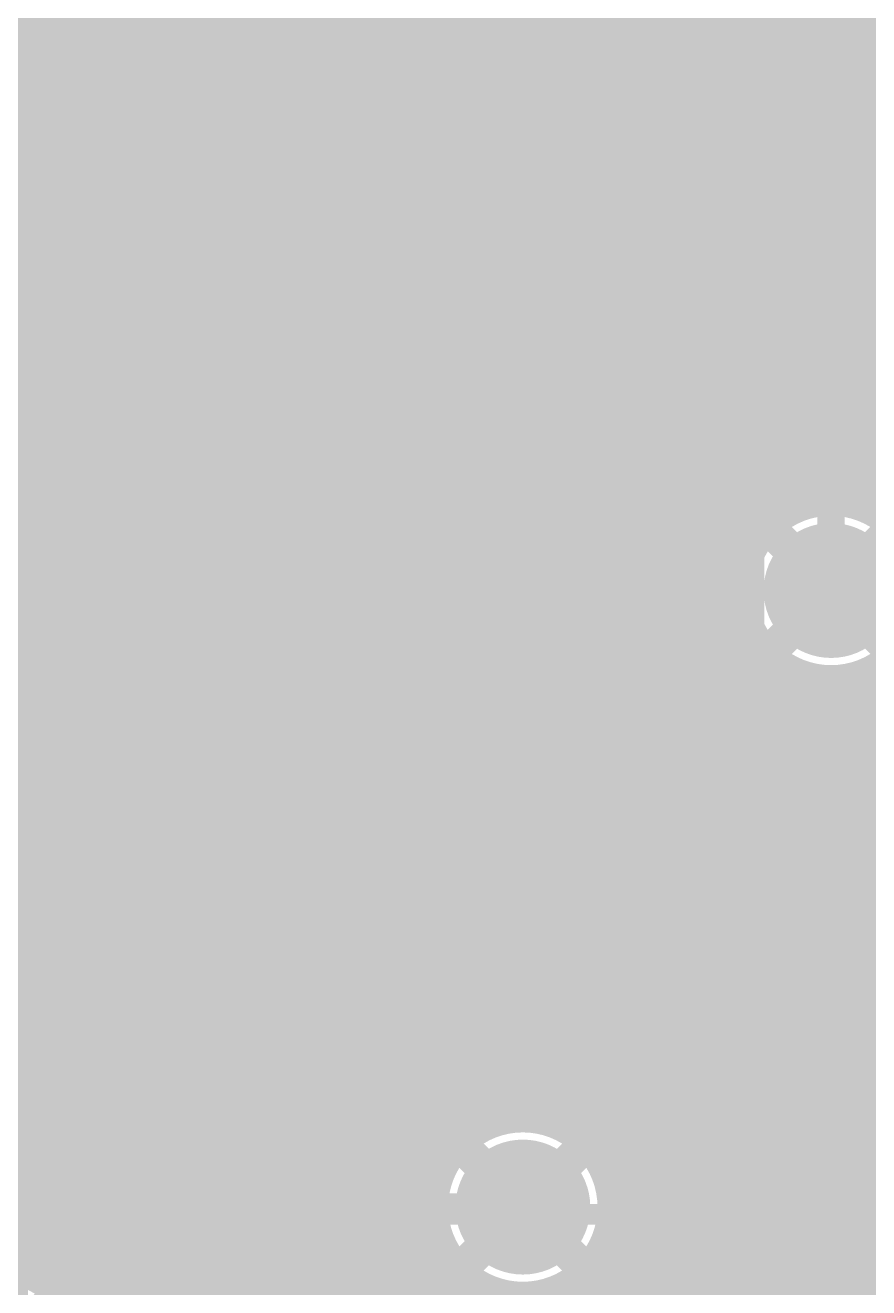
# Model space of a CAD drawing. Extents: x -118 to 4, y -52 to 56.
# Drawn here: x -38.23 to -31.98, y 4.35 to 13.72 of the extents above; entities that cross this region are included whole.
import ezdxf

# ---------------------------------------------------------------- set-up
doc = ezdxf.new("R2010")
doc.units = 0
doc.header["$MEASUREMENT"] = 0
doc.layers.get('0').update_dxf_attribs({"linetype": 'CONTINUOUS'})
for name, color, linetype in [('22-302-0_BOT', 7, 'CONTINUOUS'), ('22-302-0_DRD', 7, 'CONTINUOUS'), ('22-302-0_DRL', 2, 'CONTINUOUS'), ('22-302-0_GND', 1, 'CONTINUOUS'), ('22-302-0_IN1', 3, 'CONTINUOUS'), ('22-302-0_SMT', 10, 'CONTINUOUS'), ('22-302-0_SPT', 9, 'CONTINUOUS'), ('22-302-0_SST', 11, 'CONTINUOUS'), ('22-302-0_TOP', 13, 'CONTINUOUS'), ('THRUHOLE_TAP', 7, 'CONTINUOUS')]:
    doc.layers.add(name, color=color, linetype=linetype)

# ---------------------------------------------------------------- blocks, each defined once
blk = doc.blocks.new('ROUND_50')
at = {"const_width": 0.35052}
blk.add_lwpolyline([(-0.17526, 0, 1), (0.17526, 0, 1)], format="xyb", close=True, dxfattribs=at)
blk = doc.blocks.new('ROUND_106')
at = {"const_width": 0.10033}
blk.add_lwpolyline([(-0.050164, 0, 1), (0.050164, 0, 1)], format="xyb", close=True, dxfattribs=at)
blk = doc.blocks.new('ROUND_107')
at = {"const_width": 0.10033}
blk.add_lwpolyline([(-0.050164, 0, 1), (0.050164, 0, 1)], format="xyb", close=True, dxfattribs=at)
blk = doc.blocks.new('ROUND_92')
at = {"const_width": 0.0635}
blk.add_lwpolyline([(-0.03175, 0, 1), (0.03175, 0, 1)], format="xyb", close=True, dxfattribs=at)
blk = doc.blocks.new('ROUND_93')
at = {"const_width": 0.50038}
blk.add_lwpolyline([(-0.25019, 0, 1), (0.25019, 0, 1)], format="xyb", close=True, dxfattribs=at)
blk = doc.blocks.new('ROUND_95')
at = {"const_width": 0.50038}
blk.add_lwpolyline([(-0.25019, 0, 1), (0.25019, 0, 1)], format="xyb", close=True, dxfattribs=at)
blk = doc.blocks.new('ROUND_58')
at = {"const_width": 0.35052}
blk.add_lwpolyline([(-0.17526, 0, 1), (0.17526, 0, 1)], format="xyb", close=True, dxfattribs=at)
blk = doc.blocks.new('RECTANGLE_2')
blk.add_solid([(0.4826, 0.4064), (0.4826, -0.4064), (-0.4826, 0.4064), (-0.4826, -0.4064)])
blk = doc.blocks.new('RECTANGLE_44')
blk.add_solid([(0.22479, 0.7493), (0.22479, -0.7493), (-0.22479, 0.7493), (-0.22479, -0.7493)])
blk = doc.blocks.new('ROUND_98')
at = {"const_width": 0.10033}
blk.add_lwpolyline([(-0.050164, 0, 1), (0.050164, 0, 1)], format="xyb", close=True, dxfattribs=at)

msp = doc.modelspace()

# ---------------------------------------------------------------- linework, layer by layer
at = {"layer": '22-302-0_BOT'}
for points, const_width in [([(-38.1762, 16.2306), (-38.1762, 7.38124)], 0.254), ([(-37.9476, 16.2306), (-37.9476, 7.15264)], 0.254), ([(-37.719, 16.2306), (-37.719, 6.92404)], 0.254), ([(-37.4904, 16.2306), (-37.4904, 6.69544)], 0.254), ([(-37.2618, 16.2306), (-37.2618, 6.46684)], 0.254), ([(-37.0332, 16.2306), (-37.0332, 6.23824)], 0.254), ([(-36.8046, 16.2306), (-36.8046, 6.1214)], 0.254), ([(-36.576, 16.2306), (-36.576, 6.1214)], 0.254), ([(-36.3474, 16.2306), (-36.3474, 6.1214)], 0.254), ([(-36.1188, 16.2306), (-36.1188, 6.1214)], 0.254), ([(-35.8902, 16.2306), (-35.8902, 6.1214)], 0.254), ([(-35.6616, 16.2306), (-35.6616, 6.1214)], 0.254), ([(-35.433, 16.2306), (-35.433, 6.1214)], 0.254), ([(-35.2044, 16.2306), (-35.2044, 6.1214)], 0.254), ([(-34.9758, 16.2306), (-34.9758, 6.1214)], 0.254), ([(-34.7472, 16.2306), (-34.7472, 6.1214)], 0.254), ([(-33.909, 15.875), (-33.909, 15.748), (-32.258, 14.097), (-32.258, 9.525)], 0.2032), ([(-34.5186, 15.57274), (-34.5186, 6.1214)], 0.254), ([(-34.29, 15.31112), (-34.29, 6.1214)], 0.254), ([(-34.0614, 15.21206), (-34.0614, 6.1214)], 0.254), ([(-33.8328, 15.09776), (-33.8328, 6.1214)], 0.254), ([(-33.6042, 14.86916), (-33.6042, 6.1214)], 0.254), ([(-33.3756, 14.64056), (-33.3756, 6.1214)], 0.254), ([(-33.147, 14.41196), (-33.147, 6.1214)], 0.254), ([(-32.9184, 14.18336), (-32.9184, 9.68502)], 0.254), ([(-31.8516, 14.097), (-31.8516, 10.06856)], 0.254), ([(-32.6898, 13.95476), (-32.6898, 10.05078)], 0.254), ([(-32.6644, 13.92936), (-32.6644, 10.06856)], 0.254), ([(-32.6644, 13.6652), (-57.7596, 13.6652)], 0.254), ([(-17.907, 13.6652), (-31.8516, 13.6652)], 0.254), ([(-32.6644, 13.4366), (-54.94274, 13.4366)], 0.254), ([(-17.907, 13.4366), (-31.8516, 13.4366)], 0.254), ([(-32.6644, 13.208), (-54.68112, 13.208)], 0.254), ([(-17.8943, 13.208), (-31.8516, 13.208)], 0.254), ([(-32.6644, 12.9794), (-54.58206, 12.9794)], 0.254), ([(-17.79778, 12.9794), (-31.8516, 12.9794)], 0.254), ([(-32.6644, 12.7508), (-54.56936, 12.7508)], 0.254), ([(-17.52092, 12.7508), (-31.8516, 12.7508)], 0.254), ([(-32.6644, 12.5222), (-54.6227, 12.5222)], 0.254), ([(-8.255, 12.5222), (-31.8516, 12.5222)], 0.254), ([(-32.6644, 12.2936), (-42.69994, 12.2936)], 0.254), ([(-8.255, 12.2936), (-31.8516, 12.2936)], 0.254), ([(-32.6644, 12.065), (-42.55008, 12.065)], 0.254), ([(-8.255, 12.065), (-31.8516, 12.065)], 0.254), ([(-26.67, 5.715), (-37.084, 5.715), (-43.18, 11.811)], 0.2032), ([(-32.6644, 11.8364), (-42.49928, 11.8364)], 0.254), ([(-8.255, 11.8364), (-31.8516, 11.8364)], 0.254), ([(-42.5069, 11.71194), (-36.91636, 6.1214)], 0.254), ([(-32.6644, 11.6078), (-42.40276, 11.6078)], 0.254), ([(-8.255, 11.6078), (-31.8516, 11.6078)], 0.254), ([(-32.6644, 11.3792), (-42.17416, 11.3792)], 0.254), ([(-8.255, 11.3792), (-31.8516, 11.3792)], 0.254), ([(-43.08094, 11.1379), (-37.37102, 5.42798)], 0.254), ([(-32.6644, 11.1506), (-41.94556, 11.1506)], 0.254), ([(-8.255, 11.1506), (-31.8516, 11.1506)], 0.254), ([(-32.6644, 10.922), (-41.71696, 10.922)], 0.254), ([(-8.255, 10.922), (-31.8516, 10.922)], 0.254), ([(-32.6644, 10.6934), (-41.48836, 10.6934)], 0.254), ([(-28.3083, 10.6934), (-31.8516, 10.6934)], 0.254), ([(-32.6644, 10.4648), (-41.25976, 10.4648)], 0.254), ([(-28.3083, 10.4648), (-31.8516, 10.4648)], 0.254), ([(-32.6644, 10.2362), (-41.03116, 10.2362)], 0.254), ([(-28.3083, 10.2362), (-31.8516, 10.2362)], 0.254), ([(-32.73552, 10.0076), (-40.80256, 10.0076)], 0.254), ([(-32.88792, 9.779), (-40.57396, 9.779)], 0.254), ([(-32.93618, 9.5504), (-40.34536, 9.5504)], 0.254), ([(-32.9184, 9.36244), (-32.9184, 6.1214)], 0.254), ([(-32.9057, 9.3218), (-40.11676, 9.3218)], 0.254), ([(-32.78378, 9.0932), (-39.88816, 9.0932)], 0.254), ([(-32.6898, 8.99922), (-32.6898, 6.1214)], 0.254), ([(-32.41802, 8.8646), (-39.65956, 8.8646)], 0.254), ([(-32.4612, 8.87476), (-32.4612, 6.1214)], 0.254), ([(-28.3083, 8.8646), (-32.09544, 8.8646)], 0.254), ([(-32.004, 8.89508), (-32.004, 6.1214)], 0.254), ([(-32.2326, 8.84428), (-32.2326, 6.1214)], 0.254), ([(-28.3083, 8.636), (-39.43096, 8.636)], 0.254), ([(-28.3083, 8.4074), (-39.20236, 8.4074)], 0.254), ([(-28.3083, 8.1788), (-38.97376, 8.1788)], 0.254), ([(-26.09596, 7.9502), (-38.74516, 7.9502)], 0.254), ([(-26.32456, 7.7216), (-38.51656, 7.7216)], 0.254), ([(-26.55316, 7.493), (-38.28796, 7.493)], 0.254), ([(-26.78176, 7.2644), (-38.05936, 7.2644)], 0.254), ([(-27.01036, 7.0358), (-37.83076, 7.0358)], 0.254), ([(-27.11958, 6.8072), (-37.60216, 6.8072)], 0.254), ([(-27.1272, 6.5786), (-37.37356, 6.5786)], 0.254), ([(-38.29304, 6.35), (-42.3926, 6.35)], 0.254), ([(-27.1272, 6.35), (-37.14496, 6.35)], 0.254), ([(-38.1762, 6.23316), (-38.1762, 5.3594)], 0.254), ([(-38.06444, 6.1214), (-42.3926, 6.1214)], 0.254), ([(-27.1272, 6.1214), (-36.91636, 6.1214)], 0.254), ([(-27.1272, 6.1214), (-36.91636, 6.1214)], 0.254), ([(-37.9476, 6.00456), (-37.9476, 5.3594)], 0.254), ([(-37.83584, 5.8928), (-42.3926, 5.8928)], 0.254), ([(-37.719, 5.77596), (-37.719, 5.3594)], 0.254), ([(-37.60724, 5.6642), (-42.3926, 5.6642)], 0.254), ([(-37.4904, 5.54736), (-37.4904, 5.3594)], 0.254), ([(-37.37864, 5.4356), (-42.3926, 5.4356)], 0.254), ([(-37.27958, 5.3594), (-39.116, 5.3594)], 0.254), ([(-34.544, 4.953), (-39.116, 4.953), (-39.497, 4.572)], 0.2032)]:
    msp.add_lwpolyline(points, dxfattribs=dict(at, const_width=const_width))
at = {"layer": '22-302-0_BOT', "const_width": 0.254}
for points in [[(-32.6644, 10.06856, 0.2364631), (-32.93669, 9.525)], [(-32.93872, 9.525, 0.4142136), (-32.258, 8.84428)], [(-32.258, 8.84428, 0.4142136), (-31.57728, 9.525)], [(-37.37102, 5.42798, 0.0707576), (-37.27961, 5.35934)], [(-37.37102, 5.42798, 0.0707576), (-37.27961, 5.35934)]]:
    msp.add_lwpolyline(points, format="xyb", dxfattribs=at)
at = {"layer": '22-302-0_DRD', "const_width": 0.254}
for points in [[(-38.06952, 13.208), (-39.33952, 11.938)], [(-38.06952, 11.938), (-39.33952, 13.208)], [(-38.06952, 13.208), (-39.33952, 11.938)], [(-38.06952, 11.938), (-39.33952, 13.208)], [(-31.623, 10.16), (-32.893, 8.89)], [(-31.623, 8.89), (-32.893, 10.16)], [(-37.973, 9.9568), (-39.243, 8.6868)], [(-37.973, 8.6868), (-39.243, 9.9568)], [(-34.925, 7.62), (-36.195, 6.35)], [(-34.925, 6.35), (-36.195, 7.62)], [(-34.925, 7.62), (-36.195, 6.35)], [(-34.925, 6.35), (-36.195, 7.62)], [(-34.925, 7.62), (-36.195, 6.35)], [(-34.925, 6.35), (-36.195, 7.62)], [(-33.02, 7.62), (-34.29, 6.35)], [(-33.02, 6.35), (-34.29, 7.62)], [(-33.02, 7.62), (-34.29, 6.35)], [(-33.02, 6.35), (-34.29, 7.62)], [(-33.909, 5.588), (-35.179, 4.318)], [(-33.909, 4.318), (-35.179, 5.588)], [(-37.8206, 4.47548), (-39.0906, 3.20548)]]:
    msp.add_lwpolyline(points, dxfattribs=at)
at = {"layer": '22-302-0_IN1', "const_width": 0.254}
for points in [[(-34.8742, 45.26534), (-34.8742, 5.54736)], [(-35.1028, 39.14902), (-35.1028, 7.48792)], [(-35.3314, 38.91788), (-35.3314, 7.62508)], [(-35.7886, 38.8239), (-35.7886, 7.62508)], [(-35.56, 38.82898), (-35.56, 7.66572)], [(-34.6456, 35.07994), (-34.6456, 5.62356)], [(-32.131, 23.12416), (-32.131, 10.19302)], [(-31.9024, 22.9362), (-31.9024, 10.10412)], [(-32.3596, 22.06244), (-32.3596, 10.19556)], [(-32.5882, 21.69922), (-32.5882, 10.11936)], [(-33.0454, 21.54428), (-33.0454, 7.28472)], [(-32.8168, 21.57476), (-32.8168, 9.91108)], [(-33.274, 15.63116), (-33.274, 7.54888)], [(-36.0172, 15.48638), (-36.0172, 7.48792)], [(-34.417, 15.42288), (-34.417, 5.62102)], [(-33.5026, 15.3289), (-33.5026, 7.64794)], [(-36.9316, 15.29588), (-36.9316, 3.4544)], [(-36.2458, 15.28064), (-36.2458, 4.08432)], [(-34.1884, 15.25524), (-34.1884, 7.40664)], [(-36.703, 15.20698), (-36.703, 3.6703)], [(-36.4744, 15.2019), (-36.4744, 3.97256)], [(-33.9598, 15.19682), (-33.9598, 7.59206)], [(-33.7312, 15.21714), (-33.7312, 7.66064)], [(-38.3032, 14.51102), (-38.3032, 13.12164)], [(-37.1602, 14.47038), (-37.1602, 3.4544)], [(-38.0746, 14.27988), (-38.0746, 12.82954)], [(-37.3888, 14.26464), (-37.3888, 3.4544)], [(-37.846, 14.19098), (-37.846, 4.14274)], [(-37.6174, 14.1859), (-37.6174, 3.4544)], [(-18.19656, 13.6398), (-57.75452, 13.6398)], [(-17.8943, 13.4112), (-51.56708, 13.4112)], [(2.921, 13.1826), (-38.40226, 13.1826)], [(2.921, 12.954), (-38.14064, 12.954)], [(-25.30602, 12.7254), (-38.04158, 12.7254)], [(-25.67178, 12.4968), (-38.02888, 12.4968)], [(-25.7937, 12.2682), (-38.09492, 12.2682)], [(-38.0746, 12.31392), (-38.0746, 9.74344)], [(-38.3032, 12.02436), (-38.3032, 9.92886)], [(-25.82418, 12.0396), (-38.28288, 12.0396)], [(-25.77592, 11.811), (-39.76116, 11.811)], [(-30.90164, 11.5824), (-39.4589, 11.5824)], [(-31.08706, 11.3538), (-39.34714, 11.3538)], [(-31.15564, 11.1252), (-39.32682, 11.1252)], [(-31.14294, 10.8966), (-39.38524, 10.8966)], [(-31.04388, 10.668), (-39.55288, 10.668)], [(-30.77972, 10.4394), (-57.75706, 10.4394)], [(-28.3083, 10.2108), (-57.84088, 10.2108)], [(-32.76092, 9.9822), (-38.44544, 9.9822)], [(-32.89808, 9.7536), (-38.08222, 9.7536)], [(-32.93872, 9.525), (-37.95776, 9.525)], [(-32.89808, 9.2964), (-37.92728, 9.2964)], [(-32.76092, 9.0678), (-37.97808, 9.0678)], [(-32.8168, 9.13638), (-32.8168, 3.64236)], [(-38.0746, 8.90016), (-38.0746, 4.40436)], [(-32.5882, 8.93064), (-32.5882, 3.43408)], [(-31.9024, 8.94588), (-31.9024, 1.88976)], [(-28.3083, 8.8392), (-38.12794, 8.8392)], [(-32.3596, 8.8519), (-32.3596, -3.048)], [(-32.131, 8.85698), (-32.131, 1.72212)], [(-38.3032, 8.71474), (-38.3032, 4.50342)], [(-28.3083, 8.6106), (-42.17924, 8.6106)], [(-28.3083, 8.382), (-42.34688, 8.382)], [(-28.3083, 8.1534), (-46.32706, 8.1534)], [(-19.1897, 7.9248), (-46.31436, 7.9248)], [(-22.44598, 7.6962), (-46.38294, 7.6962)], [(-36.03752, 7.4676), (-46.56836, 7.4676)], [(-34.13252, 7.4676), (-35.07994, 7.4676)], [(-22.67712, 7.4676), (-33.17494, 7.4676)], [(-36.18992, 7.239), (-57.71134, 7.239)], [(-34.28492, 7.239), (-34.93008, 7.239)], [(-22.76602, 7.239), (-33.02508, 7.239)], [(-36.23818, 7.0104), (-57.71134, 7.0104)], [(-34.33318, 7.0104), (-34.87928, 7.0104)], [(-22.76856, 7.0104), (-32.97428, 7.0104)], [(-36.2077, 6.7818), (-67.91706, 6.7818)], [(-34.3027, 6.7818), (-34.90976, 6.7818)], [(-22.69236, 6.7818), (-33.00476, 6.7818)], [(-33.0454, 6.68274), (-33.0454, 3.71856)], [(-36.08578, 6.5532), (-68.0974, 6.5532)], [(-34.18078, 6.5532), (-35.03422, 6.5532)], [(-34.1884, 6.56336), (-34.1884, 5.53212)], [(-22.48408, 6.5532), (-33.12922, 6.5532)], [(-36.0172, 6.48208), (-36.0172, 4.10718)], [(-35.1028, 6.48208), (-35.1028, 5.33908)], [(-35.7886, 6.34492), (-35.7886, 4.04876)], [(-35.3314, 6.34492), (-35.3314, -3.048)], [(-33.9598, 6.37794), (-33.9598, 5.30098)], [(-33.274, 6.42112), (-33.274, 3.71602)], [(-35.72002, 6.3246), (-68.37172, 6.3246)], [(-35.56, 6.30428), (-35.56, 3.88112)], [(-33.81502, 6.3246), (-35.39744, 6.3246)], [(-33.7312, 6.30936), (-33.7312, 3.39598)], [(-33.5026, 6.32206), (-33.5026, 3.62712)], [(-17.57426, 6.3246), (-33.49244, 6.3246)], [(-17.40154, 6.096), (-68.91528, 6.096)], [(-17.1196, 5.8674), (-98.425, 5.8674)], [(-16.15948, 5.6388), (-58.03138, 5.6388)], [(-35.04692, 5.4102), (-57.82564, 5.4102)], [(-16.12646, 5.4102), (-34.04108, 5.4102)], [(-35.18408, 5.1816), (-57.7469, 5.1816)], [(-16.03248, 5.1816), (-33.90392, 5.1816)], [(-35.22472, 4.953), (-39.25316, 4.953)], [(-15.85214, 4.953), (-33.86328, 4.953)], [(-35.18408, 4.7244), (-38.9509, 4.7244)], [(-15.45336, 4.7244), (-33.90392, 4.7244)], [(-35.1028, 4.56438), (-35.1028, -3.048)], [(-33.9598, 4.60502), (-33.9598, -3.048)], [(-35.04692, 4.4958), (-38.27018, 4.4958)], [(2.921, 4.4958), (-34.04108, 4.4958)], [(-34.1884, 4.37388), (-34.1884, -3.048)], [(-34.8742, 4.35864), (-34.8742, -3.048)], [(-34.6456, 4.2799), (-34.6456, -3.048)], [(-34.417, 4.28498), (-34.417, -3.048)], [(2.921, 4.2672), (-37.92474, 4.2672)]]:
    msp.add_lwpolyline(points, dxfattribs=at)
for points in [[(-38.0238, 12.573, 0.4142136), (-38.70452, 13.25372)], [(-38.0238, 12.573, 0.4142136), (-38.70452, 13.25372)], [(-38.70452, 11.89228, 0.4142136), (-38.0238, 12.573)], [(-38.70452, 11.89228, 0.4142136), (-38.0238, 12.573)], [(-32.258, 10.20572, 0.4142136), (-32.93872, 9.525)], [(-31.57728, 9.525, 0.4142136), (-32.258, 10.20572)], [(-37.92728, 9.3218, 0.4142136), (-38.608, 10.00252)], [(-32.93872, 9.525, 0.4142136), (-32.258, 8.84428)], [(-32.258, 8.84428, 0.4142136), (-31.57728, 9.525)], [(-38.608, 8.64108, 0.4142136), (-37.92728, 9.3218)], [(-35.56, 7.66572, 0.4142136), (-36.24072, 6.985)], [(-35.56, 7.66572, 0.4142136), (-36.24072, 6.985)], [(-34.87928, 6.985, 0.4142136), (-35.56, 7.66572)], [(-34.87928, 6.985, 0.4142136), (-35.56, 7.66572)], [(-33.655, 7.66572, 0.4142136), (-34.33572, 6.985)], [(-33.655, 7.66572, 0.4142136), (-34.33572, 6.985)], [(-32.97428, 6.985, 0.4142136), (-33.655, 7.66572)], [(-32.97428, 6.985, 0.4142136), (-33.655, 7.66572)], [(-36.24072, 6.985, 0.4142136), (-35.56, 6.30428)], [(-36.24072, 6.985, 0.4142136), (-35.56, 6.30428)], [(-35.56, 6.30428, 0.4142136), (-34.87928, 6.985)], [(-35.56, 6.30428, 0.4142136), (-34.87928, 6.985)], [(-34.33572, 6.985, 0.4142136), (-33.655, 6.30428)], [(-34.33572, 6.985, 0.4142136), (-33.655, 6.30428)], [(-33.655, 6.30428, 0.4142136), (-32.97428, 6.985)], [(-33.655, 6.30428, 0.4142136), (-32.97428, 6.985)], [(-34.544, 5.63372, 0.4142136), (-35.22472, 4.953)], [(-33.86328, 4.953, 0.4142136), (-34.544, 5.63372)], [(-35.22472, 4.953, 0.4142136), (-34.544, 4.27228)], [(-34.544, 4.27228, 0.4142136), (-33.86328, 4.953)], [(-37.77488, 3.84048, 0.4142136), (-38.4556, 4.5212)]]:
    msp.add_lwpolyline(points, format="xyb", dxfattribs=at)
at = {"layer": '22-302-0_SST', "const_width": 0.1524}
for points in [[(-38.46068, 18.10512), (-38.46068, 11.50366), (-38.4556, 11.049), (-38.4556, 10.8712), (-38.1254, 10.541), (-32.65932, 10.541), (-32.65932, 18.6436), (-38.4556, 18.6436), (-38.46068, 18.10512)], [(-31.30042, 10.9982), (-32.31642, 11.3538), (-32.31642, 10.88136)], [(-36.6395, 7.4295), (-36.6395, 10.3505), (-38.2778, 10.3505), (-38.2778, 7.4295), (-36.6395, 7.4295)], [(-34.7345, 7.4295), (-34.7345, 10.3505), (-36.3728, 10.3505), (-36.3728, 7.4295), (-34.7345, 7.4295)], [(-32.8295, 7.4295), (-32.8295, 10.3505), (-34.4678, 10.3505), (-34.4678, 7.4295), (-32.8295, 7.4295)], [(-31.30042, 10.39876), (-32.31642, 10.39876), (-32.14624, 10.27938)], [(-32.31642, 9.79678), (-31.4706, 9.79678), (-31.30042, 9.73836), (-31.30042, 9.38276), (-31.4706, 9.3218), (-32.31642, 9.3218)], [(-38.5318, 6.53288), (-38.1762, 6.53288), (-38.05936, 6.70306), (-38.05936, 6.8707), (-38.1762, 7.04088), (-38.5318, 7.04088), (-38.5318, 6.02488)], [(-37.57676, 6.02488), (-37.22116, 7.04088), (-37.6936, 7.04088)], [(-36.38296, 6.3627), (-36.8554, 6.3627), (-36.61918, 7.04088), (-36.4998, 7.04088), (-36.4998, 6.02488)], [(-35.12058, 6.57606), (-34.9504, 6.63448), (-34.9504, 6.99008), (-35.12058, 7.0485), (-35.4584, 7.0485), (-35.62858, 6.93166), (-35.62858, 6.57606), (-35.9664, 6.57606), (-35.9664, 7.0485)], [(-33.6804, 6.63448), (-33.6804, 6.99008), (-33.51276, 7.0485), (-33.34258, 7.0485), (-33.1724, 6.99008), (-33.1724, 6.63448), (-33.34258, 6.57606), (-33.51276, 6.57606), (-34.1884, 6.81228)], [(-38.23716, 6.53288), (-38.05936, 6.02488)], [(-34.9504, 5.8547), (-35.9664, 6.2103), (-35.9664, 5.73786)], [(-33.1724, 5.8547), (-34.1884, 6.2103), (-34.1884, 5.73786)], [(-35.4584, 4.89966), (-35.4584, 5.25526), (-35.62858, 5.3721), (-35.79876, 5.3721), (-35.9664, 5.25526), (-35.9664, 4.89966), (-34.9504, 4.89966)], [(-35.4584, 5.1943), (-34.9504, 5.3721)], [(-33.6804, 4.89966), (-33.6804, 5.25526), (-33.85058, 5.3721), (-34.02076, 5.3721), (-34.1884, 5.25526), (-34.1884, 4.89966), (-33.1724, 4.89966)], [(-33.6804, 5.1943), (-33.1724, 5.3721)], [(-38.2905, 5.2705), (-38.2905, 2.3495), (-36.6522, 2.3495), (-36.6522, 5.2705), (-38.2905, 5.2705)]]:
    msp.add_lwpolyline(points, dxfattribs=at)
at = {"layer": '22-302-0_TOP'}
for points, const_width in [([(-36.449, 1.26492), (-33.15208, 1.26492), (-33.147, 1.27), (-33.909, 2.032), (-33.909, 3.302), (-37.719, 7.112), (-38.227, 7.112), (-38.989, 7.874), (-42.799, 7.874), (-43.561, 8.636), (-43.561, 10.16), (-41.529, 12.192), (-41.529, 30.226), (-38.862, 32.893), (-38.1, 32.893), (-37.52342, 32.31642), (-37.52342, 31.52394)], 0.2032), ([(-20.574, 18.796), (-21.844, 20.066), (-26.162, 20.066), (-27.051, 19.177), (-30.48, 19.177), (-32.004, 17.653), (-32.004, 14.605), (-32.766, 13.843), (-36.53536, 13.843), (-36.53536, 11.70432)], 0.2032), ([(-30.48, 17.8562), (-31.496, 16.8402), (-31.496, 14.224), (-32.385, 13.335), (-34.544, 13.335), (-35.23488, 12.64412), (-35.23488, 11.70432)], 0.3048), ([(-33.9344, 11.70432), (-33.9344, 12.5476), (-33.655, 12.827), (-32.131, 12.827), (-31.623, 13.335), (-27.559, 13.335), (-27.432, 13.462), (-27.432, 17.8562), (-28.575, 17.8562)], 0.3048), ([(-40.005, 17.8562), (-39.5732, 17.8562), (-38.608, 16.891), (-38.608, 14.478), (-37.973, 13.843), (-36.53536, 13.843), (-36.53536, 11.70432)], 0.2032), ([(-38.30828, 13.335), (-40.4114, 13.335)], 0.254), ([(-38.2778, 13.31468), (-38.2778, 12.96162)], 0.254), ([(-38.0492, 13.23848), (-38.0492, 12.96162)], 0.254), ([(-37.14496, 13.2334), (-37.973, 13.2334)], 0.254), ([(-37.8206, 13.2334), (-37.8206, 12.96162)], 0.254), ([(-37.592, 13.2334), (-37.592, 12.96162)], 0.254), ([(-37.3634, 13.2334), (-37.3634, 12.96162)], 0.254), ([(-37.14496, 13.2334), (-37.14496, 12.96162)], 0.254), ([(-37.14496, 13.2334), (-37.14496, 12.96162)], 0.254), ([(-37.14496, 13.1064), (-38.85946, 13.1064)], 0.254), ([(-37.91712, 12.96162), (-38.56736, 12.96162)], 0.254), ([(-37.26688, 12.96162), (-37.91712, 12.96162)], 0.254), ([(-37.14496, 12.96162), (-37.26688, 12.96162)], 0.254), ([(-38.70452, 12.573), (-37.83584, 11.70432)], 0.2032), ([(-37.83584, 11.70432), (-38.70452, 12.573)], 0.2032), ([(-37.465, 8.1788), (-38.608, 9.3218), (-39.1922, 9.906), (-40.64, 9.906), (-40.64, 10.541), (-40.005, 11.176), (-40.005, 12.319)], 0.2032), ([(-33.28416, 11.70432), (-33.25368, 11.70432), (-32.639, 12.319), (-30.48, 12.319)], 0.2032), ([(-32.5628, 12.1666), (-32.5628, 10.3251)], 0.254), ([(-32.131, 12.1666), (-32.55264, 12.1666)], 0.254), ([(-32.55264, 12.1666), (-32.55264, 10.44702)], 0.254), ([(-32.3342, 12.1666), (-32.3342, 10.37844)], 0.254), ([(-32.1056, 12.1666), (-32.1056, 10.36828)], 0.254), ([(-31.62554, 12.192), (-31.94812, 12.192)], 0.254), ([(-31.877, 12.2174), (-31.877, 10.29208)], 0.254), ([(-31.62554, 11.9634), (-32.55264, 11.9634)], 0.254), ([(-37.1856, 11.70432), (-37.1856, 9.8806), (-37.465, 9.6012)], 0.3048), ([(-35.88512, 11.70432), (-35.88512, 9.92632), (-35.56, 9.6012)], 0.3048), ([(-33.655, 9.6012), (-33.655, 9.652), (-34.58464, 10.58164), (-34.58464, 11.70432)], 0.3048), ([(-31.62554, 11.7348), (-32.55264, 11.7348)], 0.254), ([(-31.62554, 11.5062), (-32.55264, 11.5062)], 0.254), ([(-27.5717, 11.2776), (-32.55264, 11.2776)], 0.254), ([(-27.5717, 11.049), (-32.55264, 11.049)], 0.254), ([(-28.4861, 10.8204), (-32.55264, 10.8204)], 0.254), ([(-28.4861, 10.5918), (-32.55264, 10.5918)], 0.254), ([(-32.55264, 10.44702), (-32.6644, 10.44702)], 0.254), ([(-32.6644, 10.44702), (-32.6644, 10.27938)], 0.254), ([(-32.43834, 10.3632), (-32.6644, 10.3632)], 0.254), ([(-28.4861, 10.3632), (-32.07512, 10.3632)], 0.254), ([(-37.95014, 1.26492), (-37.95014, 0.61214), (-37.719, 0.381), (-32.512, 0.381), (-31.623, 1.27), (-31.623, 7.874), (-33.3502, 9.6012), (-33.655, 9.6012)], 0.2032), ([(-37.465, 9.6012), (-37.2872, 9.6012), (-36.576, 8.89), (-36.576, 6.985), (-34.544, 4.953)], 0.2032), ([(-35.56, 9.6012), (-35.3822, 9.6012), (-34.544, 8.763), (-34.544, 6.223), (-33.147, 4.826), (-33.147, 3.048)], 0.2032), ([(-31.623, 1.27), (-31.623, 7.874), (-33.3502, 9.6012), (-33.655, 9.6012)], 0.2032), ([(-32.258, 9.525), (-30.861, 8.128), (-30.861, -0.254), (-32.258, -1.651), (-39.37, -1.651), (-39.44874, -1.56972), (-39.44874, 1.26492)], 0.2032), ([(-37.465, 8.1788), (-38.608, 9.3218)], 0.2032), ([(-35.56, 7.2644), (-35.56, 8.1788)], 0.254), ([(-35.56, 8.1788), (-35.56, 6.985)], 0.2032), ([(-35.56, 6.985), (-35.56, 8.1788), (-35.56, 6.985)], 0.2032), ([(-33.655, 7.2644), (-33.655, 8.1788)], 0.254), ([(-33.655, 6.985), (-33.655, 8.1788)], 0.2032), ([(-33.655, 8.1788), (-33.655, 6.985)], 0.2032), ([(-32.6644, 8.0518), (-32.2326, 7.62)], 0.254), ([(-32.6644, 8.0518), (-32.2326, 7.62)], 0.254), ([(-32.6644, 8.0518), (-32.6644, 7.2644)], 0.254), ([(-32.5628, 7.9502), (-32.5628, 4.99872)], 0.254), ([(-32.45866, 7.8486), (-32.6644, 7.8486)], 0.254), ([(-32.3342, 7.7216), (-32.3342, 3.32232)], 0.254), ([(-32.2326, 7.62), (-32.6644, 7.62)], 0.254), ([(-32.2326, 7.62), (-32.2326, 1.87198)], 0.254), ([(-32.2326, 7.62), (-32.2326, 1.87198)], 0.254), ([(-32.2326, 7.3914), (-32.6644, 7.3914)], 0.254), ([(-35.1536, 7.2644), (-35.9664, 7.2644)], 0.254), ([(-35.9664, 7.2644), (-35.9664, 7.23646)], 0.254), ([(-35.9664, 7.23646), (-35.1536, 6.42366)], 0.254), ([(-35.7632, 7.2644), (-35.7632, 7.03326)], 0.254), ([(-35.5346, 7.2644), (-35.5346, 6.80466)], 0.254), ([(-35.306, 7.2644), (-35.306, 6.57606)], 0.254), ([(-35.1536, 7.2644), (-35.1536, 6.42366)], 0.254), ([(-32.6644, 7.2644), (-33.9344, 7.2644)], 0.254), ([(-33.9344, 7.2644), (-33.9344, 6.47446)], 0.254), ([(-33.9344, 7.2644), (-33.9344, 6.47446)], 0.254), ([(-33.7058, 7.2644), (-33.7058, 6.24586)], 0.254), ([(-33.4772, 7.2644), (-33.4772, 6.01726)], 0.254), ([(-33.2486, 7.2644), (-33.2486, 5.78866)], 0.254), ([(-33.02, 7.2644), (-33.02, 5.56006)], 0.254), ([(-32.7914, 7.2644), (-32.7914, 5.33146)], 0.254), ([(-35.1536, 7.1628), (-35.8902, 7.1628)], 0.254), ([(-32.2326, 7.1628), (-33.9344, 7.1628)], 0.254), ([(-35.1536, 6.9342), (-35.6616, 6.9342)], 0.254), ([(-32.2326, 6.9342), (-33.9344, 6.9342)], 0.254), ([(-40.64, 6.604), (-40.386, 6.35), (-37.719, 6.35), (-36.068, 4.699), (-36.068, 3.429)], 0.381), ([(-35.1536, 6.7056), (-35.433, 6.7056)], 0.254), ([(-32.2326, 6.7056), (-33.9344, 6.7056)], 0.254), ([(-35.1536, 6.477), (-35.2044, 6.477)], 0.254), ([(-32.2326, 6.477), (-33.9344, 6.477)], 0.254), ([(-33.9344, 6.47446), (-32.72282, 5.26288)], 0.254), ([(-32.2326, 6.2484), (-33.7058, 6.2484)], 0.254), ([(-32.2326, 6.0198), (-33.4772, 6.0198)], 0.254), ([(-32.2326, 5.7912), (-33.2486, 5.7912)], 0.254), ([(-32.2326, 5.5626), (-33.02, 5.5626)], 0.254), ([(-32.2326, 5.334), (-32.7914, 5.334)], 0.254), ([(-37.465, 4.5212), (-37.465, 4.572), (-37.592, 4.572), (-38.1, 5.08), (-41.275, 5.08), (-41.8338, 4.5212), (-41.91, 4.5212)], 0.3048), ([(-32.2326, 5.1054), (-32.60598, 5.1054)], 0.254), ([(-32.2326, 4.8768), (-32.53994, 4.8768)], 0.254), ([(-32.5374, 4.826), (-32.5374, 3.64998)], 0.254), ([(-32.2326, 4.6482), (-32.5374, 4.6482)], 0.254), ([(-32.2326, 4.4196), (-32.5374, 4.4196)], 0.254)]:
    msp.add_lwpolyline(points, dxfattribs=dict(at, const_width=const_width))
at = {"layer": '22-302-0_TOP', "const_width": 0.254}
for points in [[(-38.4048, 13.4112, 0.1989124), (-37.973, 13.23234)], [(-38.4048, 13.4112, 0.1989124), (-37.973, 13.23234)], [(-32.131, 12.1666, 0.1989124), (-31.66403, 12.36003)], [(-32.258, 10.38352, 0.1241676), (-32.66518, 10.28082)], [(-31.39948, 9.53008, 0.4124815), (-32.258, 10.38352)], [(-32.5374, 4.826, 0.1989118), (-32.71595, 5.25705)], [(-32.5374, 4.826, 0.1989118), (-32.71595, 5.25705)]]:
    msp.add_lwpolyline(points, format="xyb", dxfattribs=at)

# ---------------------------------------------------------------- block references
at = {"layer": '22-302-0_BOT'}
for p in [(-32.258, 9.525), (-35.56, 6.985), (-33.655, 6.985), (-34.544, 4.953)]:
    msp.add_blockref('ROUND_50', p, dxfattribs=at)
at = {"layer": '22-302-0_DRL'}
for name, p in [('ROUND_107', (-32.258, 9.525)), ('ROUND_107', (-35.56, 6.985)), ('ROUND_107', (-33.655, 6.985)), ('ROUND_106', (-34.544, 4.953))]:
    msp.add_blockref(name, p, dxfattribs=at)
at = {"layer": '22-302-0_GND'}
for name, p in [('ROUND_93', (-32.258, 9.525)), ('ROUND_92', (-35.56, 6.985)), ('ROUND_92', (-33.655, 6.985)), ('ROUND_95', (-34.544, 4.953))]:
    msp.add_blockref(name, p, dxfattribs=at)
at = {"layer": '22-302-0_IN1'}
for name, p in [('ROUND_58', (-32.258, 9.525)), ('ROUND_58', (-35.56, 6.985)), ('ROUND_58', (-33.655, 6.985)), ('ROUND_50', (-34.544, 4.953))]:
    msp.add_blockref(name, p, dxfattribs=at)
at = {"layer": '22-302-0_SMT'}
for name, p in [('RECTANGLE_44', (-37.83584, 11.70432)), ('RECTANGLE_44', (-37.1856, 11.70432)), ('RECTANGLE_44', (-36.53536, 11.70432)), ('RECTANGLE_44', (-35.88512, 11.70432)), ('RECTANGLE_44', (-35.23488, 11.70432)), ('RECTANGLE_44', (-34.58464, 11.70432)), ('RECTANGLE_44', (-33.9344, 11.70432)), ('RECTANGLE_44', (-33.28416, 11.70432)), ('RECTANGLE_2', (-37.465, 9.6012)), ('RECTANGLE_2', (-35.56, 9.6012)), ('RECTANGLE_2', (-33.655, 9.6012)), ('RECTANGLE_2', (-37.465, 8.1788)), ('RECTANGLE_2', (-35.56, 8.1788)), ('RECTANGLE_2', (-33.655, 8.1788)), ('RECTANGLE_2', (-37.465, 4.5212))]:
    msp.add_blockref(name, p, dxfattribs=at)
at = {"layer": '22-302-0_SPT'}
for name, p in [('RECTANGLE_44', (-37.83584, 11.70432)), ('RECTANGLE_44', (-37.1856, 11.70432)), ('RECTANGLE_44', (-36.53536, 11.70432)), ('RECTANGLE_44', (-35.88512, 11.70432)), ('RECTANGLE_44', (-35.23488, 11.70432)), ('RECTANGLE_44', (-34.58464, 11.70432)), ('RECTANGLE_44', (-33.9344, 11.70432)), ('RECTANGLE_44', (-33.28416, 11.70432)), ('RECTANGLE_2', (-37.465, 9.6012)), ('RECTANGLE_2', (-35.56, 9.6012)), ('RECTANGLE_2', (-33.655, 9.6012)), ('RECTANGLE_2', (-37.465, 8.1788)), ('RECTANGLE_2', (-35.56, 8.1788)), ('RECTANGLE_2', (-33.655, 8.1788)), ('RECTANGLE_2', (-37.465, 4.5212))]:
    msp.add_blockref(name, p, dxfattribs=at)
at = {"layer": '22-302-0_TOP'}
for name, p in [('RECTANGLE_44', (-37.83584, 11.70432)), ('RECTANGLE_44', (-37.1856, 11.70432)), ('RECTANGLE_44', (-36.53536, 11.70432)), ('RECTANGLE_44', (-35.88512, 11.70432)), ('RECTANGLE_44', (-35.23488, 11.70432)), ('RECTANGLE_44', (-34.58464, 11.70432)), ('RECTANGLE_44', (-33.9344, 11.70432)), ('RECTANGLE_44', (-33.28416, 11.70432)), ('RECTANGLE_2', (-37.465, 9.6012)), ('RECTANGLE_2', (-35.56, 9.6012)), ('RECTANGLE_2', (-33.655, 9.6012)), ('ROUND_50', (-32.258, 9.525)), ('RECTANGLE_2', (-37.465, 8.1788)), ('RECTANGLE_2', (-35.56, 8.1788)), ('RECTANGLE_2', (-33.655, 8.1788)), ('ROUND_50', (-35.56, 6.985)), ('ROUND_50', (-33.655, 6.985)), ('ROUND_50', (-34.544, 4.953)), ('RECTANGLE_2', (-37.465, 4.5212))]:
    msp.add_blockref(name, p, dxfattribs=at)
at = {"layer": 'THRUHOLE_TAP'}
for p in [(-32.258, 9.525), (-35.56, 6.985), (-33.655, 6.985), (-34.544, 4.953)]:
    msp.add_blockref('ROUND_98', p, dxfattribs=at)

doc.saveas('drawing.dxf')
